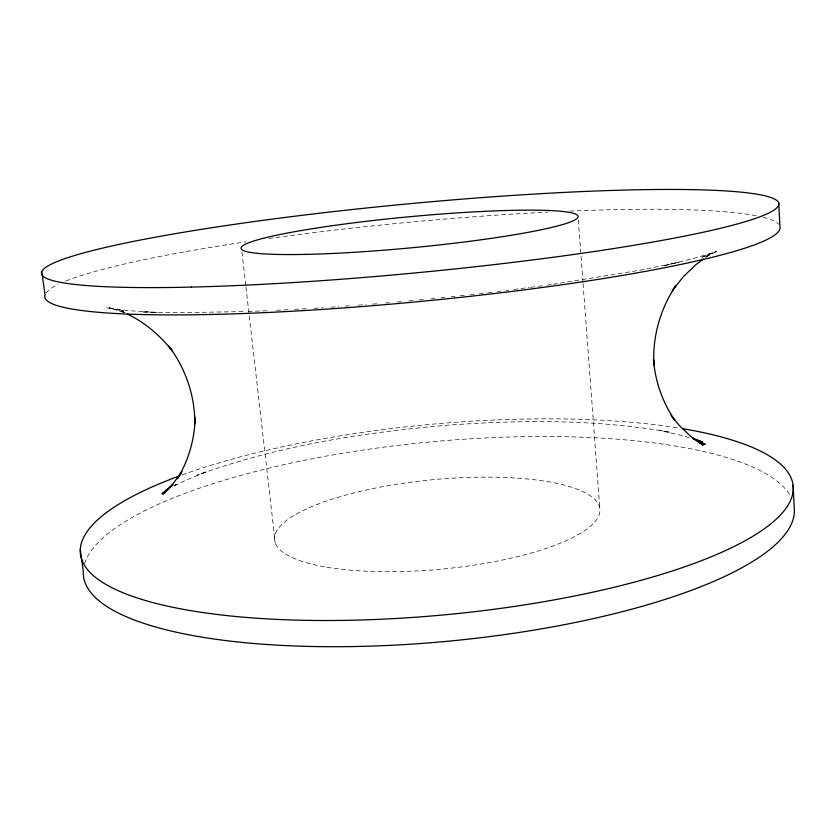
<?xml version="1.0" encoding="UTF-8"?>
<svg xmlns="http://www.w3.org/2000/svg" width="836" height="836" viewBox="0 0 836 836"><rect width="100%" height="100%" fill="white"/><g stroke="black" fill="none" stroke-linecap="round" stroke-linejoin="round"><path stroke-width="0.63" stroke-dasharray="4.18 3.13" d="M705.636 257.394L709.68 254.384L705.636 256.903M174.546 485.486L176.647 484.107L174.578 485.298M706.106 256.997L716.044 251.49L700.516 257.77L716.703 251.469L693.849 258.397L665.435 265.336M174.348 486.04L184.537 480.836L206.868 471.525L197.077 475.214C278.075 445.703 363.994 432.254 449.601 425.033C523.137 419.891 597.635 419.254 670.43 432.306L659.782 430.456L682.761 435.692L690.964 438.304M664.202 265.639L679.051 262.274L641.034 270.028L553.422 284.219M547.058 285.17L552.147 284.407M497.232 291.607L501.057 291.106M506.167 290.447L508.727 290.123M513.837 289.465L529.167 287.48M530.452 287.312L536.837 286.497M538.112 286.33L544.508 285.504M441.084 297.867L444.919 297.438M451.294 296.738L455.118 296.32M460.228 295.756L465.328 295.192M470.428 294.627L474.263 294.209M479.362 293.645L487.012 292.799M488.287 292.663L492.122 292.234M385.542 303.06L389.419 302.695M397.184 301.984L403.642 301.388M408.814 300.908L413.987 300.438M419.16 299.957L425.628 299.361M430.801 298.88L435.964 298.41M330.993 307.199L338.789 306.624M345.289 306.143L351.789 305.662M358.278 305.171L366.084 304.597M372.574 304.116L377.778 303.729M276.507 310.334L288.18 309.696M294.669 309.33L306.342 308.683M314.117 308.254L323.198 307.752M242.973 311.598L178.852 312.716L141.744 311.922L157.377 312.465L128.577 310.658L106.559 307.899L123.812 311.086L108.993 307.627L123.446 312.382M248.125 311.42L267.457 310.752M124.783 312.674L117.312 309.153L124.115 312.455M241.938 251.981L245.794 285.64M245.941 286.936L275.305 543.254M578.324 219.952L582.964 282.255M583.058 283.561L599.799 508.131M84.572 563.746A357.045 100.038 -5.4 0 1 424.74 442.463A357.045 100.038 -5.4 0 1 789.518 494.494M46.001 292.997A369.272 39.961 -5.4 0 1 58.196 284.407M65.908 281.021A369.272 39.961 -5.4 0 1 245.93 241.844M268.805 238.542A369.272 39.961 -5.4 0 1 547.852 212.114M569.713 211.111A369.272 39.961 -5.4 0 1 757.447 215.991M763.143 217.287A369.272 39.961 -5.4 0 1 778.515 224.205M182.049 474.942A358.007 95.471 -5.4 0 1 678.654 428.022M327.001 567.236A163.448 44.925 -5.4 0 0 596.047 520.389A163.448 44.925 -5.4 0 0 388.531 485.622A163.448 44.925 -5.4 0 0 327.001 567.236"/><path stroke-width="1.25" d="M181.851 471.619L177.472 478.694C188.57 460.312 194.694 439.172 195.175 417.707L194.83 423.747C195.007 395.836 185.571 368.248 168.694 346.062L172.216 350.671C160.031 335.612 145.077 322.487 127.521 314.096M181.736 471.64L173.564 483.051L163.041 494.139L164.88 492.456M173.125 484.87L161.923 493.762L167.179 490.314M703.619 258.888L695.521 264.907L682.991 277.082L672.28 290.688L676 285.484C660.241 308.787 652.226 337.086 653.93 365.207L653.501 359.543C655.163 381.153 662.467 402.137 674.642 420.08L671.057 415.293M169.426 488.287L165.298 490.669L168.694 488.935M693.316 439.046L702.689 442.025L693.483 438.816M698.3 441.366L705.385 444.585L692.49 437.834L703.128 445.264L690.557 436.225L679.323 425.534L672.855 417.436M41.8 271.637L45.019 294.857A369.272 39.961 -5.4 0 0 409.943 302.444A369.272 39.961 -5.4 0 0 779.936 226.734L778.734 203.148M80.266 549.356L83.276 571.072A357.045 100.038 -5.4 0 0 442.223 641.755A357.045 100.038 -5.4 0 0 794.2 507.264L793.082 485.214M682.333 428.628A358.007 95.471 -5.4 0 1 694.737 563.203A358.007 95.471 -5.4 0 1 190.169 610.552A358.007 95.471 -5.4 0 1 179.709 475.799M191.444 287.093A370.306 34.715 -5.4 0 0 776.56 208.091A370.306 34.715 -5.4 0 0 262.514 220.411A370.306 34.715 -5.4 0 0 191.444 287.093M293.802 254.552A169.28 15.55 -5.4 0 0 573.538 220.599A169.28 15.55 -5.4 0 0 361.424 221.895A169.28 15.55 -5.4 0 0 293.802 254.552"/></g></svg>
